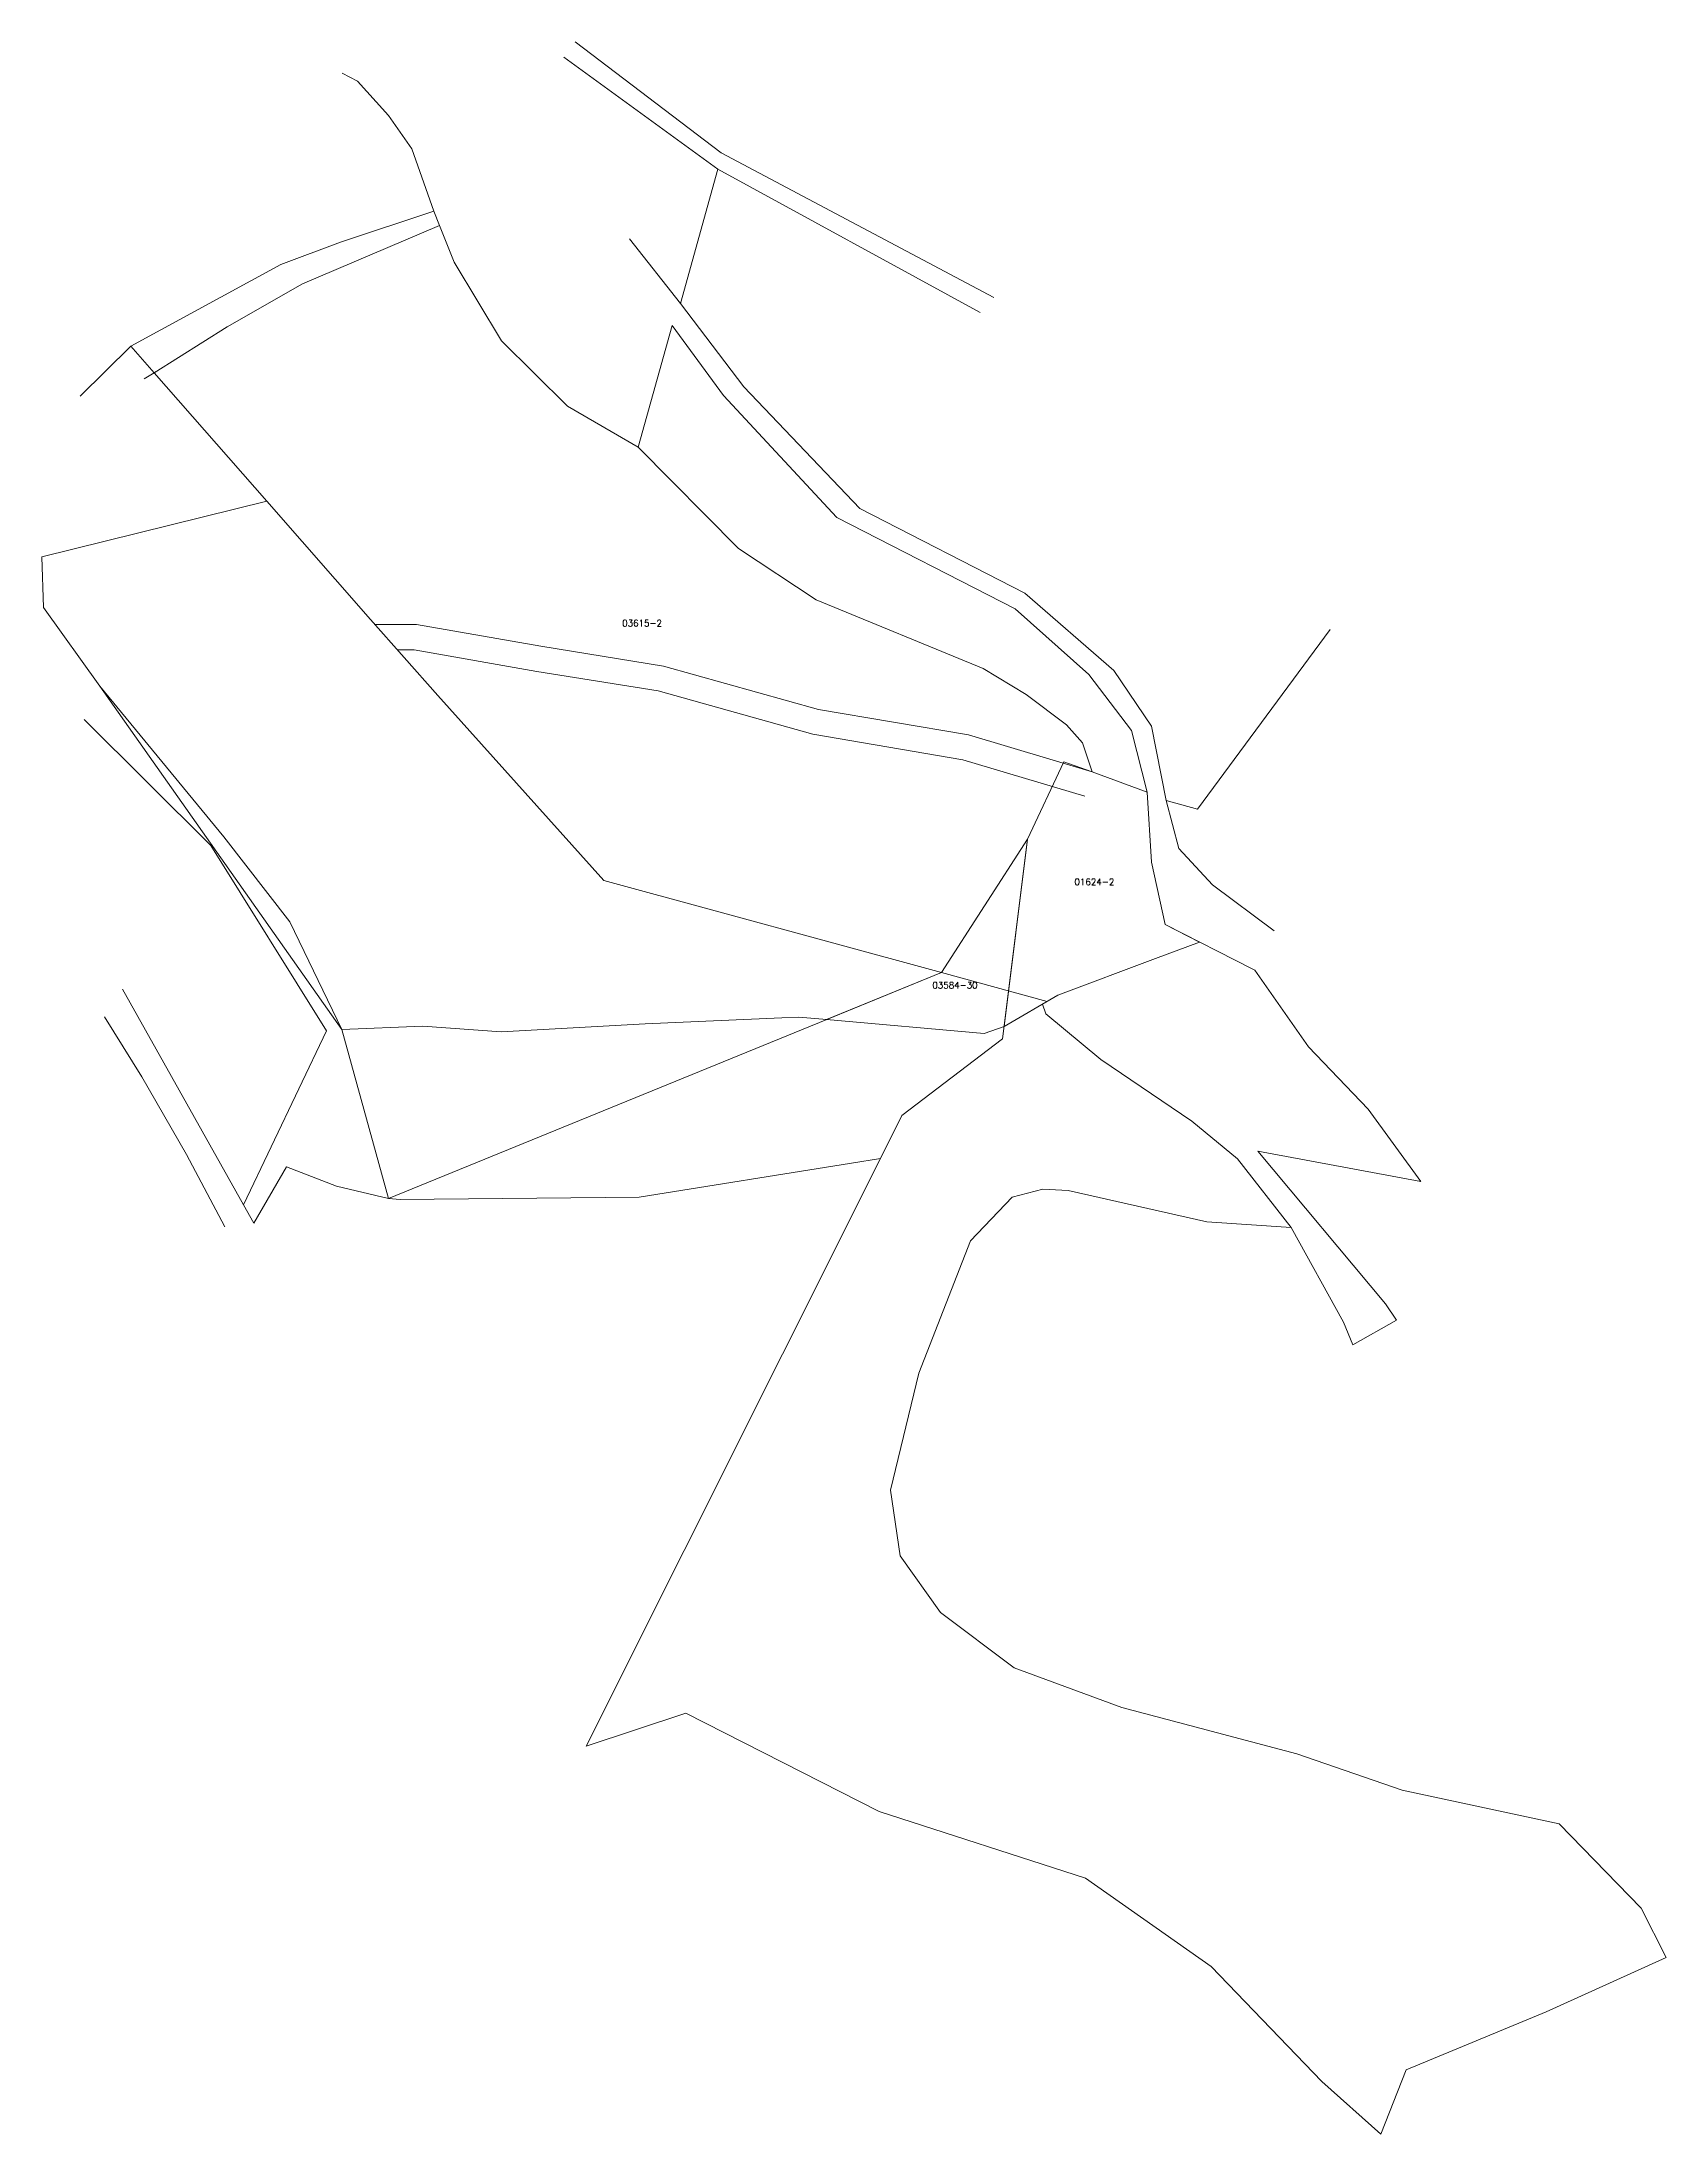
# Model space of a CAD drawing. Header units: metres. Extents: x 7500125 to 7500380, y 4691178 to 4691507.
import ezdxf

# ---------------------------------------------------------------- set-up
doc = ezdxf.new("R2010")
doc.units = ezdxf.units.M
for name, color, linetype, lineweight in [('Ndarjet', 1, 'Continuous', 0), ('Nr Parceles Baze', 7, 'Continuous', 0), ('Parc-Kojshi', 251, 'Continuous', 0), ('Parc-Re', 1, 'Continuous', 0), ('Parcela Baze', 7, 'Continuous', 0), ('ParcReNet_12', 1, 'Continuous', 0)]:
    doc.layers.add(name, color=color, linetype=linetype, lineweight=lineweight)
doc.styles.get("Standard").update_dxf_attribs({"font": 'simplex.shx'})

msp = doc.modelspace()

# ---------------------------------------------------------------- linework, layer by layer
at = {"layer": 'Ndarjet', "flags": 128}
for points in [[(7500290.09, 4691391.83), (7500270.64, 4691397.64), (7500247.05, 4691401.63), (7500222.73, 4691408.45), (7500203.46, 4691411.56), (7500183.89, 4691414.97), (7500177.37, 4691414.97)], [(7500288.94, 4691387.99), (7500269.73, 4691393.73), (7500246.17, 4691397.72), (7500221.87, 4691404.53), (7500202.8, 4691407.61), (7500183.55, 4691410.97), (7500180.91, 4691410.97)], [(7500266.41, 4691360.27), (7500283, 4691355.75)]]:
    msp.add_lwpolyline(points, dxfattribs=at)
at = {"layer": 'Parc-Kojshi'}
for points in [[(7500231.24, 4691486.51), (7500207.05, 4691504.14)], [(7500208.84, 4691506.53), (7500231.8, 4691489.07)], [(7500172.22, 4691501.6), (7500174.65, 4691500.37)], [(7500174.65, 4691500.37), (7500177.58, 4691497.09)], [(7500177.58, 4691497.09), (7500179.5, 4691494.94)], [(7500179.5, 4691494.94), (7500183.16, 4691489.74)], [(7500186.61, 4691479.9), (7500183.16, 4691489.74)], [(7500231.8, 4691489.07), (7500274.65, 4691466.38)], [(7500231.24, 4691486.51), (7500225.37, 4691465.39)], [(7500272.46, 4691463.98), (7500231.24, 4691486.51)], [(7500186.61, 4691479.9), (7500171.95, 4691475.05)], [(7500187.51, 4691477.66), (7500186.61, 4691479.9)], [(7500171.95, 4691475.05), (7500162.57, 4691471.52)], [(7500217.37, 4691475.59), (7500225.37, 4691465.39)], [(7500162.57, 4691471.52), (7500139, 4691458.7)], [(7500225.37, 4691465.39), (7500235.36, 4691452.33)], [(7500218.72, 4691442.85), (7500224.1, 4691461.96)], [(7500232.12, 4691450.95), (7500224.1, 4691461.96)], [(7500139, 4691458.7), (7500131.05, 4691450.83)], [(7500139, 4691458.7), (7500142.66, 4691454.54)], [(7500142.66, 4691454.54), (7500141.09, 4691453.56)], [(7500142.66, 4691454.54), (7500142.9, 4691454.68)], [(7500249.93, 4691431.81), (7500232.12, 4691450.95)], [(7500235.36, 4691452.33), (7500253.57, 4691433.19)], [(7500218.72, 4691442.85), (7500207.63, 4691449.3)], [(7500234.51, 4691426.93), (7500218.72, 4691442.85)], [(7500277.96, 4691417.41), (7500249.93, 4691431.81)], [(7500253.57, 4691433.19), (7500279.47, 4691419.9)], [(7500246.71, 4691418.87), (7500234.51, 4691426.93)], [(7500272.96, 4691408.08), (7500246.71, 4691418.87)], [(7500279.47, 4691419.9), (7500293.5, 4691407.76)], [(7500176.66, 4691415.76), (7500187.26, 4691403.79)], [(7500289.57, 4691407.12), (7500277.96, 4691417.41)], [(7500327.47, 4691414.19), (7500306.61, 4691385.93)], [(7500279.7, 4691403.97), (7500272.96, 4691408.08)], [(7500172.16, 4691351.34), (7500134.16, 4691405.26)], [(7500134.16, 4691405.26), (7500153.62, 4691381.6)], [(7500296.25, 4691398.29), (7500289.57, 4691407.12)], [(7500293.5, 4691407.76), (7500299.41, 4691398.99)], [(7500286.02, 4691399.21), (7500279.7, 4691403.97)], [(7500151.6, 4691380.24), (7500131.68, 4691400.03)], [(7500298.74, 4691388.62), (7500296.25, 4691398.29)], [(7500299.41, 4691398.99), (7500301.71, 4691387.29)], [(7500298.74, 4691388.62), (7500290.09, 4691391.83)], [(7500301.71, 4691387.29), (7500303.68, 4691379.79)], [(7500306.61, 4691385.93), (7500301.71, 4691387.29)], [(7500169.77, 4691351.14), (7500151.6, 4691380.24)], [(7500153.62, 4691381.6), (7500164.01, 4691368.24)], [(7500266.41, 4691360.27), (7500279.94, 4691381.22)], [(7500279.94, 4691381.22), (7500276.01, 4691349.87)], [(7500303.68, 4691379.79), (7500308.97, 4691374.08)], [(7500308.97, 4691374.08), (7500318.69, 4691366.83)], [(7500164.01, 4691368.24), (7500172.16, 4691351.34)], [(7500315.32, 4691360.82), (7500301.54, 4691367.85)], [(7500315.64, 4691360.63), (7500315.32, 4691360.82)], [(7500315.64, 4691360.63), (7500324.08, 4691348.58)], [(7500137.69, 4691357.65), (7500156.7, 4691323.79)], [(7500134.86, 4691353.34), (7500140.75, 4691343.9)], [(7500179.5, 4691324.75), (7500248.36, 4691352.89)], [(7500197.2, 4691350.98), (7500219.84, 4691352.2)], [(7500219.84, 4691352.2), (7500241.33, 4691353.16)], [(7500241.33, 4691353.16), (7500243.99, 4691353.27)], [(7500243.99, 4691353.27), (7500248.36, 4691352.89)], [(7500282.81, 4691353.79), (7500282.25, 4691355.31)], [(7500291.42, 4691346.63), (7500282.81, 4691353.79)], [(7500156.7, 4691323.79), (7500169.77, 4691351.14)], [(7500172.16, 4691351.34), (7500184.91, 4691351.84)], [(7500172.16, 4691351.34), (7500179.5, 4691324.75)], [(7500184.91, 4691351.84), (7500197.2, 4691350.98)], [(7500276.01, 4691349.87), (7500260.19, 4691337.83)], [(7500305.72, 4691336.91), (7500291.42, 4691346.63)], [(7500140.75, 4691343.9), (7500147.73, 4691331.67)], [(7500260.19, 4691337.83), (7500256.79, 4691331.05)], [(7500312.92, 4691330.98), (7500305.72, 4691336.91)], [(7500147.73, 4691331.67), (7500153.76, 4691320.32)], [(7500163.48, 4691329.76), (7500158.32, 4691320.92)], [(7500171.35, 4691326.69), (7500163.48, 4691329.76)], [(7500252.27, 4691330.32), (7500218.91, 4691324.97)], [(7500256.79, 4691331.05), (7500252.27, 4691330.32)], [(7500321.33, 4691320.24), (7500312.92, 4691330.98)], [(7500179.5, 4691324.75), (7500171.35, 4691326.69)], [(7500277.5, 4691324.97), (7500282.33, 4691326.26)], [(7500282.33, 4691326.26), (7500286.32, 4691326.01)], [(7500286.32, 4691326.01), (7500308.1, 4691321.08)], [(7500156.7, 4691323.79), (7500158.32, 4691320.92)], [(7500181.31, 4691324.61), (7500179.5, 4691324.75)], [(7500218.91, 4691324.97), (7500181.31, 4691324.61)], [(7500308.1, 4691321.08), (7500321.33, 4691320.24)]]:
    msp.add_lwpolyline(points, dxfattribs=at)
at = {"layer": 'Parc-Kojshi', "flags": 128}
msp.add_lwpolyline([(7500125.02, 4691425.62), (7500160.37, 4691434.34), (7500176.66, 4691415.76), (7500187.26, 4691403.79), (7500213.32, 4691374.75), (7500266.41, 4691360.27), (7500248.36, 4691352.89), (7500243.99, 4691353.27), (7500241.33, 4691353.16), (7500219.84, 4691352.2), (7500197.2, 4691350.98), (7500184.91, 4691351.84), (7500172.16, 4691351.34), (7500164.01, 4691368.24), (7500153.62, 4691381.6), (7500134.16, 4691405.26), (7500125.3, 4691417.62), (7500125.02, 4691425.62)], dxfattribs=at)
msp.add_lwpolyline([(7500324.08, 4691348.58), (7500315.64, 4691360.63), (7500315.32, 4691360.82), (7500301.54, 4691367.85), (7500299.41, 4691377.61), (7500298.74, 4691388.62), (7500290.09, 4691391.83), (7500285.63, 4691393.38), (7500279.94, 4691381.22), (7500276.01, 4691349.87), (7500260.19, 4691337.83), (7500256.79, 4691331.05), (7500210.55, 4691238.73), (7500226.23, 4691243.89), (7500256.59, 4691228.44), (7500289.01, 4691217.99), (7500308.76, 4691204.09), (7500326.16, 4691186.04), (7500335.44, 4691177.74), (7500339.41, 4691187.85), (7500361.42, 4691196.95), (7500380.28, 4691205.5), (7500376.34, 4691213.25), (7500363.48, 4691226.49), (7500338.77, 4691231.81), (7500322.26, 4691237.52), (7500294.74, 4691244.77), (7500277.82, 4691251), (7500266.23, 4691259.7), (7500259.92, 4691268.61), (7500258.37, 4691278.96), (7500262.86, 4691297.33), (7500270.98, 4691318.13), (7500277.5, 4691324.97), (7500282.33, 4691326.26), (7500286.32, 4691326.01), (7500308.1, 4691321.08), (7500321.33, 4691320.24), (7500329.57, 4691305.35), (7500331.04, 4691301.78), (7500337.92, 4691305.65), (7500336.16, 4691308.2), (7500316.09, 4691332.23), (7500341.71, 4691327.46), (7500333.43, 4691338.8)], close=True, dxfattribs=at)
at = {"layer": 'Parc-Re', "color": 5, "flags": 128}
msp.add_lwpolyline([(7500266.41, 4691360.27), (7500248.35, 4691352.89), (7500273.12, 4691350.68), (7500276.25, 4691351.79), (7500284.66, 4691356.73), (7500300.04, 4691362.51), (7500306.97, 4691365.07), (7500301.54, 4691367.85), (7500299.41, 4691377.61), (7500298.74, 4691388.62), (7500290.09, 4691391.83), (7500288.54, 4691396.38), (7500286.02, 4691399.21), (7500279.7, 4691403.97), (7500272.96, 4691408.08), (7500246.71, 4691418.87), (7500234.51, 4691426.93), (7500218.72, 4691442.85), (7500207.63, 4691449.3), (7500197.27, 4691459.54), (7500189.83, 4691471.9), (7500187.51, 4691477.66), (7500165.97, 4691468.5), (7500154.15, 4691461.73), (7500142.66, 4691454.53), (7500160.37, 4691434.34), (7500176.66, 4691415.76), (7500187.26, 4691403.79), (7500213.32, 4691374.75)], close=True, dxfattribs=at)
at = {"layer": 'Parc-Re', "flags": 128}
msp.add_lwpolyline([(7500276.25, 4691351.79), (7500284.66, 4691356.73), (7500300.04, 4691362.51), (7500306.97, 4691365.07)], dxfattribs=at)
at = {"layer": 'Parcela Baze', "flags": 128}
for points in [[(7500286.02, 4691399.21), (7500279.7, 4691403.97), (7500272.96, 4691408.08), (7500246.71, 4691418.87), (7500234.51, 4691426.93), (7500218.72, 4691442.85), (7500207.63, 4691449.3), (7500197.27, 4691459.54), (7500189.83, 4691471.9), (7500187.51, 4691477.66), (7500165.97, 4691468.5), (7500154.15, 4691461.73), (7500142.66, 4691454.53), (7500160.37, 4691434.34), (7500176.66, 4691415.76), (7500187.26, 4691403.79), (7500213.32, 4691374.75), (7500266.41, 4691360.27), (7500279.94, 4691381.22), (7500285.63, 4691393.38), (7500290.09, 4691391.83), (7500288.54, 4691396.38)], [(7500299.41, 4691377.61), (7500298.74, 4691388.62), (7500290.09, 4691391.83), (7500285.63, 4691393.38), (7500279.94, 4691381.22), (7500276.25, 4691351.79), (7500284.66, 4691356.73), (7500300.04, 4691362.51), (7500306.97, 4691365.07), (7500301.54, 4691367.85)], [(7500279.94, 4691381.22), (7500266.41, 4691360.27), (7500248.35, 4691352.89), (7500273.12, 4691350.68), (7500276.25, 4691351.79)]]:
    msp.add_lwpolyline(points, close=True, dxfattribs=at)
at = {"layer": 'ParcReNet_12', "flags": 128}
msp.add_lwpolyline([(7500248.35, 4691352.89), (7500273.12, 4691350.68), (7500276.25, 4691351.79)], dxfattribs=at)

# ---------------------------------------------------------------- texts
at = {"layer": 'Nr Parceles Baze'}
for s, p in [('03615-2', (7500216.22, 4691414.68)), ('01624-2', (7500287.3, 4691374.03)), ('03584-30', (7500264.96, 4691357.79))]:
    msp.add_text(s, height=1, dxfattribs=at).set_placement(p)

doc.saveas('drawing.dxf')
